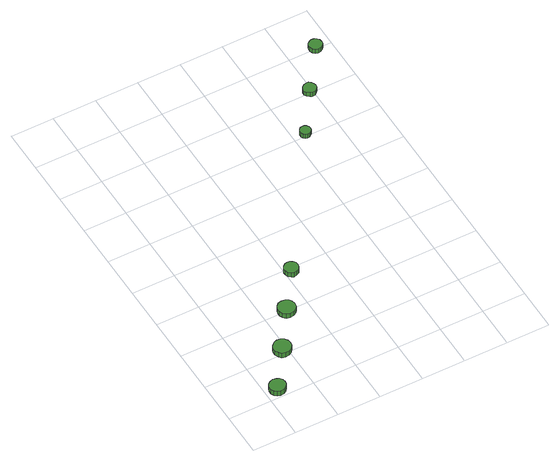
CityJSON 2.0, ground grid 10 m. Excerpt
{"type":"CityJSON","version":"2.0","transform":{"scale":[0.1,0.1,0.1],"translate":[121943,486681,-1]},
"CityObjects":{
"tree1":{"type":"SolitaryVegetationObject","attributes":{"function":"something"},"geometry":[{"type":"MultiSurface","lod":"1","boundaries":[[[0,1,2,3,4,5,6,7,8,9,10,11,12,13,14]],[[15,16,17,18,19,20,21,22,23,24,25,26,27,28,29]],[[0,29,28,1]],[[1,28,27,2]],[[2,27,26,3]],[[3,26,25,4]],[[4,25,24,5]],[[5,24,23,6]],[[6,23,22,7]],[[7,22,21,8]],[[8,21,20,9]],[[9,20,19,10]],[[10,19,18,11]],[[11,18,17,12]],[[12,17,16,13]],[[13,16,15,14]],[[14,15,29,0]]]}]},
"tree2":{"type":"SolitaryVegetationObject","attributes":{"function":"something"},"geometry":[{"type":"MultiSurface","lod":"1","boundaries":[[[30,31,32,33,34,35,36,37,38,39,40,41,42,43,44]],[[45,46,47,48,49,50,51,52,53,54,55,56,57,58,59]],[[30,59,58,31]],[[31,58,57,32]],[[32,57,56,33]],[[33,56,55,34]],[[34,55,54,35]],[[35,54,53,36]],[[36,53,52,37]],[[37,52,51,38]],[[38,51,50,39]],[[39,50,49,40]],[[40,49,48,41]],[[41,48,47,42]],[[42,47,46,43]],[[43,46,45,44]],[[44,45,59,30]]]}]},
"tree3":{"type":"SolitaryVegetationObject","attributes":{"function":"something"},"geometry":[{"type":"MultiSurface","lod":"1","boundaries":[[[60,61,62,63,64,65,66,67,68,69,70,71,72,73,74]],[[75,76,77,78,79,80,81,82,83,84,85,86,87,88,89]],[[60,89,88,61]],[[61,88,87,62]],[[62,87,86,63]],[[63,86,85,64]],[[64,85,84,65]],[[65,84,83,66]],[[66,83,82,67]],[[67,82,81,68]],[[68,81,80,69]],[[69,80,79,70]],[[70,79,78,71]],[[71,78,77,72]],[[72,77,76,73]],[[73,76,75,74]],[[74,75,89,60]]]}]},
"tree4":{"type":"SolitaryVegetationObject","attributes":{"function":"something"},"geometry":[{"type":"MultiSurface","lod":"1","boundaries":[[[90,91,92,93,94,95,96,97,98,99,100,101,102,103,104]],[[105,106,107,108,109,110,111,112,113,114,115,116,117,118,119]],[[90,119,118,91]],[[91,118,117,92]],[[92,117,116,93]],[[93,116,115,94]],[[94,115,114,95]],[[95,114,113,96]],[[96,113,112,97]],[[97,112,111,98]],[[98,111,110,99]],[[99,110,109,100]],[[100,109,108,101]],[[101,108,107,102]],[[102,107,106,103]],[[103,106,105,104]],[[104,105,119,90]]]}]},
"tree5":{"type":"SolitaryVegetationObject","attributes":{"function":"something"},"geometry":[{"type":"MultiSurface","lod":"1","boundaries":[[[120,121,122,123,124,125,126,127,128,129,130,131,132,133,134]],[[135,136,137,138,139,140,141,142,143,144,145,146,147,148,149]],[[120,149,148,121]],[[121,148,147,122]],[[122,147,146,123]],[[123,146,145,124]],[[124,145,144,125]],[[125,144,143,126]],[[126,143,142,127]],[[127,142,141,128]],[[128,141,140,129]],[[129,140,139,130]],[[130,139,138,131]],[[131,138,137,132]],[[132,137,136,133]],[[133,136,135,134]],[[134,135,149,120]]]}]},
"tree6":{"type":"SolitaryVegetationObject","attributes":{"function":"something"},"geometry":[{"type":"MultiSurface","lod":"1","boundaries":[[[150,151,152,153,154,155,156,157,158,159,160,161,162,163,164]],[[165,166,167,168,169,170,171,172,173,174,175,176,177,178,179]],[[150,179,178,151]],[[151,178,177,152]],[[152,177,176,153]],[[153,176,175,154]],[[154,175,174,155]],[[155,174,173,156]],[[156,173,172,157]],[[157,172,171,158]],[[158,171,170,159]],[[159,170,169,160]],[[160,169,168,161]],[[161,168,167,162]],[[162,167,166,163]],[[163,166,165,164]],[[164,165,179,150]]]}]},
"tree7":{"type":"SolitaryVegetationObject","attributes":{"function":"something"},"geometry":[{"type":"MultiSurface","lod":"1","boundaries":[[[180,181,182,183,184,185,186,187,188,189,190,191,192,193,194]],[[195,196,197,198,199,200,201,202,203,204,205,206,207,208,209]],[[180,209,208,181]],[[181,208,207,182]],[[182,207,206,183]],[[183,206,205,184]],[[184,205,204,185]],[[185,204,203,186]],[[186,203,202,187]],[[187,202,201,188]],[[188,201,200,189]],[[189,200,199,190]],[[190,199,198,191]],[[191,198,197,192]],[[192,197,196,193]],[[193,196,195,194]],[[194,195,209,180]]]}]}
},
"vertices":[
[45,21,22],[44,28,22],[39,35,22],[33,38,22],[25,39,22],[18,37,22],[12,32,22],[9,25,22],[9,17,22],[12,10,22],[18,5,22],[25,3,22],[33,4,22],[39,8,22],[44,14,22],[44,14,8],[39,8,8],[33,4,8],[25,3,8],[18,5,8],[12,10,8],[9,17,8],[9,25,8],[12,32,8],[18,37,8],[25,39,8],[33,38,8],[39,35,8],[44,28,8],[45,21,8],
[109,111,20],[108,119,20],[103,126,20],[96,130,20],[87,131,20],[79,128,20],[73,122,20],[70,115,20],[70,107,20],[73,99,20],[79,93,20],[87,91,20],[96,92,20],[103,96,20],[108,103,20],[108,103,7],[103,96,7],[96,92,7],[87,91,7],[79,93,7],[73,99,7],[70,107,7],[70,115,7],[73,122,7],[79,128,7],[87,131,7],[96,130,7],[103,126,7],[108,119,7],[109,111,7],
[171,200,20],[169,209,20],[165,215,20],[158,219,20],[149,220,20],[141,218,20],[135,212,20],[132,205,20],[132,196,20],[135,189,20],[141,183,20],[149,181,20],[158,182,20],[165,186,20],[169,192,20],[169,192,7],[165,186,7],[158,182,7],[149,181,7],[141,183,7],[135,189,7],[132,196,7],[132,205,7],[135,212,7],[141,218,7],[149,220,7],[158,219,7],[165,215,7],[169,209,7],[171,200,7],
[230,291,20],[229,298,20],[225,303,20],[219,307,20],[212,307,20],[206,305,20],[201,301,20],[198,295,20],[198,288,20],[201,282,20],[206,277,20],[212,275,20],[219,276,20],[225,279,20],[229,285,20],[229,285,7],[225,279,7],[219,276,7],[212,275,7],[206,277,7],[201,282,7],[198,288,7],[198,295,7],[201,301,7],[206,305,7],[212,307,7],[219,307,7],[225,303,7],[229,298,7],[230,291,7],
[440,607,19],[439,612,19],[436,616,19],[432,619,19],[427,619,19],[422,618,19],[418,614,19],[416,610,19],[416,604,19],[418,600,19],[422,596,19],[427,594,19],[432,595,19],[436,598,19],[439,602,19],[439,602,7],[436,598,7],[432,595,7],[427,594,7],[422,596,7],[418,600,7],[416,604,7],[416,610,7],[418,614,7],[422,618,7],[427,619,7],[432,619,7],[436,616,7],[439,612,7],[440,607,7],
[509,704,19],[507,710,19],[504,715,19],[499,719,19],[492,719,19],[487,717,19],[482,713,19],[479,708,19],[479,701,19],[482,696,19],[487,692,19],[492,690,19],[499,690,19],[504,693,19],[507,698,19],[507,698,7],[504,693,7],[499,690,7],[492,690,7],[487,692,7],[482,696,7],[479,701,7],[479,708,7],[482,713,7],[487,717,7],[492,719,7],[499,719,7],[504,715,7],[507,710,7],[509,704,7],
[579,803,19],[578,809,19],[574,814,19],[569,817,19],[562,818,19],[557,816,19],[552,812,19],[549,806,19],[549,800,19],[552,794,19],[557,790,19],[562,788,19],[569,789,19],[574,792,19],[578,797,19],[578,797,7],[574,792,7],[569,789,7],[562,788,7],[557,790,7],[552,794,7],[549,800,7],[549,806,7],[552,812,7],[557,816,7],[562,818,7],[569,817,7],[574,814,7],[578,809,7],[579,803,7]
]}
